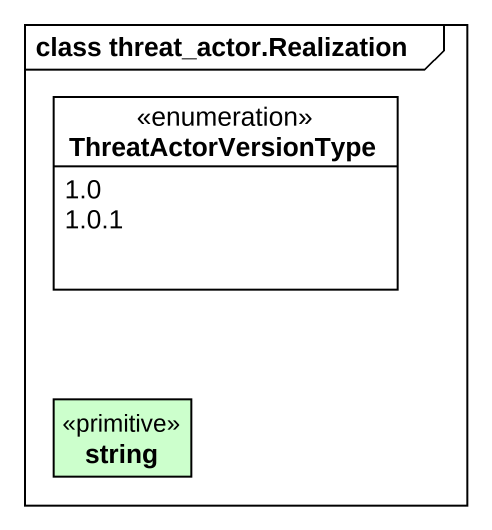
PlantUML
@startuml
mainframe class threat_actor.Realization
hide circle
hide empty members
enum ThreatActorVersionType {
  1.0
  1.0.1
}
class string <<primitive>> #CCFFCC
@enduml
